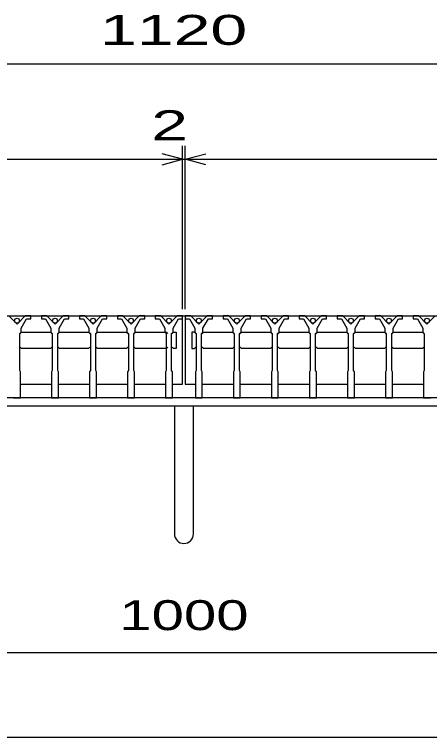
# Model space of a CAD drawing. Units: millimetres at full size, sheet at 1:10; details may follow other scales. Extents: x -1820 to 1731, y -1282 to 1054.
# Drawn here: x -1045 to -741, y -1146 to -616 of the extents above; entities that cross this region are included whole.
import ezdxf
from ezdxf.enums import TextEntityAlignment as Align

# ---------------------------------------------------------------- set-up
doc = ezdxf.new("R2010")
doc.units = ezdxf.units.MM
doc.header["$LTSCALE"] = 10
for name, color, linetype, lineweight in [('0_2', 150, 'Continuous', 25), ('16', 3, 'Continuous', 25), ('19', 6, 'Continuous', 25), ('22', 4, 'Continuous', 25)]:
    doc.layers.add(name, color=color, linetype=linetype, lineweight=lineweight)
doc.styles.add('ベクトル', font='')
doc.styles.get('ベクトル').set_extended_font_data('ベクトル')

msp = doc.modelspace()

# ---------------------------------------------------------------- linework, layer by layer
at = {"layer": '0_2'}
msp.add_line((1731, -1146.5), (-1729, -1146.5), dxfattribs=at)
at = {"layer": '16'}
for p, q in [((-1472, -837), (-922, -837)), ((-1043.5, -843), (-1049.5, -837)), ((-1037.5, -837), (-1043.5, -843)), ((-1033.5, -837), (-1037.5, -837)), ((-1033.5, -839), (-1033.5, -837)), ((-1025.6, -837), (-1025.6, -839)), ((-1021.6, -837), (-1025.6, -837)), ((-1015.6, -843), (-1021.6, -837)), ((-1009.6, -837), (-1015.6, -843)), ((-1005.6, -837), (-1009.6, -837)), ((-1005.6, -839), (-1005.6, -837)), ((-997.7, -837), (-997.7, -839)), ((-993.7, -837), (-997.7, -837)), ((-987.7, -843), (-993.7, -837)), ((-981.7, -837), (-987.7, -843)), ((-977.7, -837), (-981.7, -837)), ((-977.7, -839), (-977.7, -837)), ((-969.8, -837), (-969.8, -839)), ((-965.8, -837), (-969.8, -837)), ((-959.8, -843), (-965.8, -837)), ((-953.8, -837), (-959.8, -843)), ((-949.8, -837), (-953.8, -837)), ((-949.8, -839), (-949.8, -837)), ((-942, -837), (-942, -839)), ((-938, -837), (-942, -837)), ((-932, -843), (-938, -837)), ((-926, -837), (-932, -843)), ((-922, -837), (-926, -837)), ((-922, -839), (-922, -837)), ((-922, -887), (-922, -837)), ((-920, -837), (-920, -839)), ((-916, -837), (-920, -837)), ((-920, -837), (-370, -837)), ((-920, -837), (-920, -887)), ((-910, -843), (-916, -837)), ((-904, -837), (-910, -843)), ((-900, -837), (-904, -837)), ((-900, -839), (-900, -837)), ((-892.1, -837), (-892.1, -839)), ((-888.1, -837), (-892.1, -837)), ((-882.1, -843), (-888.1, -837)), ((-876.1, -837), (-882.1, -843)), ((-872.1, -837), (-876.1, -837)), ((-872.1, -839), (-872.1, -837)), ((-864.2, -837), (-864.2, -839)), ((-860.2, -837), (-864.2, -837)), ((-854.2, -843), (-860.2, -837)), ((-848.2, -837), (-854.2, -843)), ((-844.2, -837), (-848.2, -837)), ((-844.2, -839), (-844.2, -837)), ((-836.3, -837), (-836.3, -839)), ((-832.3, -837), (-836.3, -837)), ((-826.3, -843), (-832.3, -837)), ((-820.3, -837), (-826.3, -843)), ((-816.3, -837), (-820.3, -837)), ((-816.3, -839), (-816.3, -837)), ((-808.4, -837), (-808.4, -839)), ((-804.4, -837), (-808.4, -837)), ((-798.4, -843), (-804.4, -837)), ((-792.4, -837), (-798.4, -843)), ((-788.4, -837), (-792.4, -837)), ((-788.4, -839), (-788.4, -837)), ((-780.5, -837), (-780.5, -839)), ((-776.5, -837), (-780.5, -837)), ((-770.5, -843), (-776.5, -837)), ((-764.5, -837), (-770.5, -843)), ((-760.5, -837), (-764.5, -837)), ((-760.5, -839), (-760.5, -837)), ((-752.6, -837), (-752.6, -839)), ((-748.6, -837), (-752.6, -837)), ((-742.6, -843), (-748.6, -837)), ((-736.6, -837), (-742.6, -843)), ((-1040.5, -846), (-1036.5, -839)), ((-1036.5, -839), (-1033.5, -839)), ((-1025.6, -839), (-1022.6, -839)), ((-1022.6, -839), (-1018.6, -846)), ((-1012.6, -846), (-1008.6, -839)), ((-1008.6, -839), (-1005.6, -839)), ((-997.7, -839), (-994.7, -839)), ((-994.7, -839), (-990.7, -846)), ((-984.7, -846), (-980.7, -839)), ((-980.7, -839), (-977.7, -839)), ((-969.8, -839), (-966.8, -839)), ((-966.8, -839), (-962.8, -846)), ((-956.8, -846), (-952.8, -839)), ((-952.8, -839), (-949.8, -839)), ((-942, -839), (-939, -839)), ((-939, -839), (-935, -846)), ((-929, -846), (-925, -839)), ((-925, -839), (-922, -839)), ((-920, -839), (-917, -839)), ((-917, -839), (-913, -846)), ((-907, -846), (-903, -839)), ((-903, -839), (-900, -839)), ((-892.1, -839), (-889.1, -839)), ((-889.1, -839), (-885.1, -846)), ((-879.1, -846), (-875.1, -839)), ((-875.1, -839), (-872.1, -839)), ((-864.2, -839), (-861.2, -839)), ((-861.2, -839), (-857.2, -846)), ((-851.2, -846), (-847.2, -839)), ((-847.2, -839), (-844.2, -839)), ((-836.3, -839), (-833.3, -839)), ((-833.3, -839), (-829.3, -846)), ((-823.3, -846), (-819.3, -839)), ((-819.3, -839), (-816.3, -839)), ((-808.4, -839), (-805.4, -839)), ((-805.4, -839), (-801.4, -846)), ((-795.4, -846), (-791.4, -839)), ((-791.4, -839), (-788.4, -839)), ((-780.5, -839), (-777.5, -839)), ((-777.5, -839), (-773.5, -846)), ((-767.5, -846), (-763.5, -839)), ((-763.5, -839), (-760.5, -839)), ((-752.6, -839), (-749.6, -839)), ((-749.6, -839), (-745.6, -846)), ((-1041.5, -850), (-1040.5, -849)), ((-1041.25, -850), (-1040.25, -849)), ((-1040.5, -849), (-1040.5, -846)), ((-1040.25, -849), (-1018.85, -849)), ((-1018.85, -849), (-1017.85, -850)), ((-1018.6, -846), (-1018.6, -849)), ((-1018.6, -849), (-1017.6, -850)), ((-1013.6, -850), (-1012.6, -849)), ((-1013.35, -850), (-1012.35, -849)), ((-1012.6, -849), (-1012.6, -846)), ((-1012.35, -849), (-990.95, -849)), ((-990.95, -849), (-989.95, -850)), ((-990.7, -846), (-990.7, -849)), ((-990.7, -849), (-989.7, -850)), ((-985.7, -850), (-984.7, -849)), ((-985.45, -850), (-984.45, -849)), ((-984.7, -849), (-984.7, -846)), ((-984.45, -849), (-963.05, -849)), ((-963.05, -849), (-962.05, -850)), ((-962.8, -846), (-962.8, -849)), ((-962.8, -849), (-961.8, -850)), ((-957.8, -850), (-956.8, -849)), ((-957.55, -850), (-956.55, -849)), ((-956.8, -849), (-956.8, -846)), ((-956.55, -849), (-933.75, -849)), ((-935, -846), (-935, -849)), ((-935, -849), (-934, -850)), ((-933.75, -849), (-932.75, -850)), ((-930, -850), (-929, -849)), ((-929, -849), (-929, -846)), ((-913, -846), (-913, -849)), ((-913, -849), (-912, -850)), ((-908, -850), (-907, -849)), ((-907.75, -850), (-906.75, -849)), ((-907, -849), (-907, -846)), ((-906.75, -849), (-885.35, -849)), ((-885.35, -849), (-884.35, -850)), ((-885.1, -846), (-885.1, -849)), ((-885.1, -849), (-884.1, -850)), ((-880.1, -850), (-879.1, -849)), ((-879.85, -850), (-878.85, -849)), ((-879.1, -849), (-879.1, -846)), ((-878.85, -849), (-857.45, -849)), ((-857.45, -849), (-856.45, -850)), ((-857.2, -846), (-857.2, -849)), ((-857.2, -849), (-856.2, -850)), ((-852.2, -850), (-851.2, -849)), ((-851.95, -850), (-850.95, -849)), ((-851.2, -849), (-851.2, -846)), ((-850.95, -849), (-829.55, -849)), ((-829.55, -849), (-828.55, -850)), ((-829.3, -846), (-829.3, -849)), ((-829.3, -849), (-828.3, -850)), ((-824.3, -850), (-823.3, -849)), ((-824.05, -850), (-823.05, -849)), ((-823.3, -849), (-823.3, -846)), ((-823.05, -849), (-801.65, -849)), ((-801.65, -849), (-800.65, -850)), ((-801.4, -846), (-801.4, -849)), ((-801.4, -849), (-800.4, -850)), ((-796.4, -850), (-795.4, -849)), ((-796.15, -850), (-795.15, -849)), ((-795.4, -849), (-795.4, -846)), ((-795.15, -849), (-773.75, -849)), ((-773.75, -849), (-772.75, -850)), ((-773.5, -846), (-773.5, -849)), ((-773.5, -849), (-772.5, -850)), ((-768.5, -850), (-767.5, -849)), ((-768.25, -850), (-767.25, -849)), ((-767.5, -849), (-767.5, -846)), ((-767.25, -849), (-745.85, -849)), ((-745.85, -849), (-744.85, -850)), ((-745.6, -846), (-745.6, -849)), ((-745.6, -849), (-744.6, -850)), ((-1041.5, -877), (-1041.5, -850)), ((-1017.6, -850), (-1017.6, -877)), ((-1013.6, -877), (-1013.6, -850)), ((-989.7, -850), (-989.7, -877)), ((-985.7, -877), (-985.7, -850)), ((-961.8, -850), (-961.8, -877)), ((-957.8, -877), (-957.8, -850)), ((-934, -850), (-934, -877)), ((-930, -877), (-930, -850)), ((-912, -850), (-912, -877)), ((-908, -877), (-908, -850)), ((-884.1, -850), (-884.1, -877)), ((-880.1, -877), (-880.1, -850)), ((-856.2, -850), (-856.2, -877)), ((-852.2, -877), (-852.2, -850)), ((-828.3, -850), (-828.3, -877)), ((-824.3, -877), (-824.3, -850)), ((-800.4, -850), (-800.4, -877)), ((-796.4, -877), (-796.4, -850)), ((-772.5, -850), (-772.5, -877)), ((-768.5, -877), (-768.5, -850)), ((-744.6, -850), (-744.6, -877)), ((-1040.25, -861), (-1041.25, -860)), ((-1018.85, -861), (-1040.25, -861)), ((-1017.85, -860), (-1018.85, -861)), ((-1012.35, -861), (-1013.35, -860)), ((-990.95, -861), (-1012.35, -861)), ((-989.95, -860), (-990.95, -861)), ((-984.45, -861), (-985.45, -860)), ((-963.05, -861), (-984.45, -861)), ((-962.05, -860), (-963.05, -861)), ((-956.55, -861), (-957.55, -860)), ((-933.75, -861), (-956.55, -861)), ((-932.75, -860), (-933.75, -861)), ((-906.75, -861), (-907.75, -860)), ((-885.35, -861), (-906.75, -861)), ((-884.35, -860), (-885.35, -861)), ((-878.85, -861), (-879.85, -860)), ((-857.45, -861), (-878.85, -861)), ((-856.45, -860), (-857.45, -861)), ((-850.95, -861), (-851.95, -860)), ((-829.55, -861), (-850.95, -861)), ((-828.55, -860), (-829.55, -861)), ((-823.05, -861), (-824.05, -860)), ((-801.65, -861), (-823.05, -861)), ((-800.65, -860), (-801.65, -861)), ((-795.15, -861), (-796.15, -860)), ((-773.75, -861), (-795.15, -861)), ((-772.75, -860), (-773.75, -861)), ((-767.25, -861), (-768.25, -860)), ((-745.85, -861), (-767.25, -861)), ((-744.85, -860), (-745.85, -861)), ((-1041, -878), (-1041.5, -877)), ((-1041, -897), (-1041, -878)), ((-1017.6, -877), (-1018.1, -878)), ((-1018.1, -878), (-1018.1, -897)), ((-1013.1, -878), (-1013.6, -877)), ((-1013.1, -897), (-1013.1, -878)), ((-989.7, -877), (-990.2, -878)), ((-990.2, -878), (-990.2, -897)), ((-985.2, -878), (-985.7, -877)), ((-985.2, -897), (-985.2, -878)), ((-961.8, -877), (-962.3, -878)), ((-962.3, -878), (-962.3, -897)), ((-957.3, -878), (-957.8, -877)), ((-957.3, -897), (-957.3, -878)), ((-934, -877), (-934.5, -878)), ((-934.5, -878), (-934.5, -897)), ((-929.5, -878), (-930, -877)), ((-929.5, -897), (-929.5, -878)), ((-912, -877), (-912.5, -878)), ((-912.5, -878), (-912.5, -897)), ((-907.5, -878), (-908, -877)), ((-907.5, -897), (-907.5, -878)), ((-884.1, -877), (-884.6, -878)), ((-884.6, -878), (-884.6, -897)), ((-879.6, -878), (-880.1, -877)), ((-879.6, -897), (-879.6, -878)), ((-856.2, -877), (-856.7, -878)), ((-856.7, -878), (-856.7, -897)), ((-851.7, -878), (-852.2, -877)), ((-851.7, -897), (-851.7, -878)), ((-828.3, -877), (-828.8, -878)), ((-828.8, -878), (-828.8, -897)), ((-823.8, -878), (-824.3, -877)), ((-823.8, -897), (-823.8, -878)), ((-800.4, -877), (-800.9, -878)), ((-800.9, -878), (-800.9, -897)), ((-795.9, -878), (-796.4, -877)), ((-795.9, -897), (-795.9, -878)), ((-772.5, -877), (-773, -878)), ((-773, -878), (-773, -897)), ((-768, -878), (-768.5, -877)), ((-768, -897), (-768, -878)), ((-744.6, -877), (-745.1, -878)), ((-745.1, -878), (-745.1, -897)), ((-1041, -887), (-1018.1, -887)), ((-1013.1, -887), (-990.2, -887)), ((-985.2, -887), (-962.3, -887)), ((-957.3, -887), (-934.5, -887)), ((-929.5, -887), (-922, -887)), ((-920, -887), (-912.5, -887)), ((-907.5, -887), (-884.6, -887)), ((-879.6, -887), (-856.7, -887)), ((-851.7, -887), (-828.8, -887)), ((-823.8, -887), (-800.9, -887)), ((-795.9, -887), (-773, -887)), ((-768, -887), (-745.1, -887)), ((-1046, -897), (-1041, -897)), ((-1018.1, -897), (-1013.1, -897)), ((-990.2, -897), (-985.2, -897)), ((-962.3, -897), (-957.3, -897)), ((-934.5, -897), (-929.5, -897)), ((-912.5, -897), (-907.5, -897)), ((-884.6, -897), (-879.6, -897)), ((-856.7, -897), (-851.7, -897)), ((-828.8, -897), (-823.8, -897)), ((-800.9, -897), (-795.9, -897)), ((-773, -897), (-768, -897)), ((-745.1, -897), (-740.1, -897))]:
    msp.add_line(p, q, dxfattribs=at)
for centre in [(-1043.5, -840.5), (-1015.6, -840.5), (-987.7, -840.5), (-959.8, -840.5), (-932, -840.5), (-910, -840.5), (-882.1, -840.5), (-854.2, -840.5), (-826.3, -840.5), (-798.4, -840.5), (-770.5, -840.5), (-742.6, -840.5)]:
    msp.add_circle(centre, 1.8, dxfattribs=at)
at = {"layer": '19'}
for p, q in [((-922, -837), (-920, -837)), ((-367, -897), (-1475, -897)), ((-1480, -903), (-362, -903)), ((-928, -903), (-928, -997)), ((-914, -997), (-914, -903))]:
    msp.add_line(p, q, dxfattribs=at)
msp.add_arc((-921, -997), 7, 180, 0, dxfattribs=at)
at = {"layer": '22'}
for p, q in [((-1481, -652), (-361, -652)), ((-922, -832), (-922, -712)), ((-920, -832), (-920, -712)), ((-922, -722), (-937, -718)), ((-920, -722), (-905, -718)), ((-1472, -722), (-922, -722)), ((-937, -726), (-922, -722)), ((-922, -722), (-920, -722)), ((-905, -726), (-920, -722)), ((-920, -722), (-370, -722)), ((-421, -1084.25), (-1421, -1084.25))]:
    msp.add_line(p, q, dxfattribs=at)
at = {"layer": '22', "color": 3}
for p, q in [((-929.75, -850), (-928.75, -849)), ((-928.75, -849), (-926.75, -849)), ((-926.75, -849), (-926.75, -861)), ((-913.25, -849), (-915.25, -849)), ((-915.25, -849), (-915.25, -861)), ((-912.25, -850), (-913.25, -849)), ((-928.75, -861), (-929.75, -860)), ((-926.75, -861), (-928.75, -861)), ((-915.25, -861), (-913.25, -861)), ((-913.25, -861), (-912.25, -860))]:
    msp.add_line(p, q, dxfattribs=at)

# ---------------------------------------------------------------- texts
at = {"layer": '22', "color": 2, "style": 'ベクトル', "width": 1.65}
for s, p in [(' 1120 ', (-996, -627)), (' 2 ', (-958.5, -697))]:
    msp.add_text(s, height=21.99, dxfattribs=at).set_placement(p, align=Align.MIDDLE_LEFT)
at = {"layer": '22', "style": 'ベクトル', "width": 1.45}
msp.add_text('1000', height=21.99, dxfattribs=at).set_placement((-921, -1074.25), align=Align.BOTTOM_CENTER)

doc.saveas('drawing.dxf')
